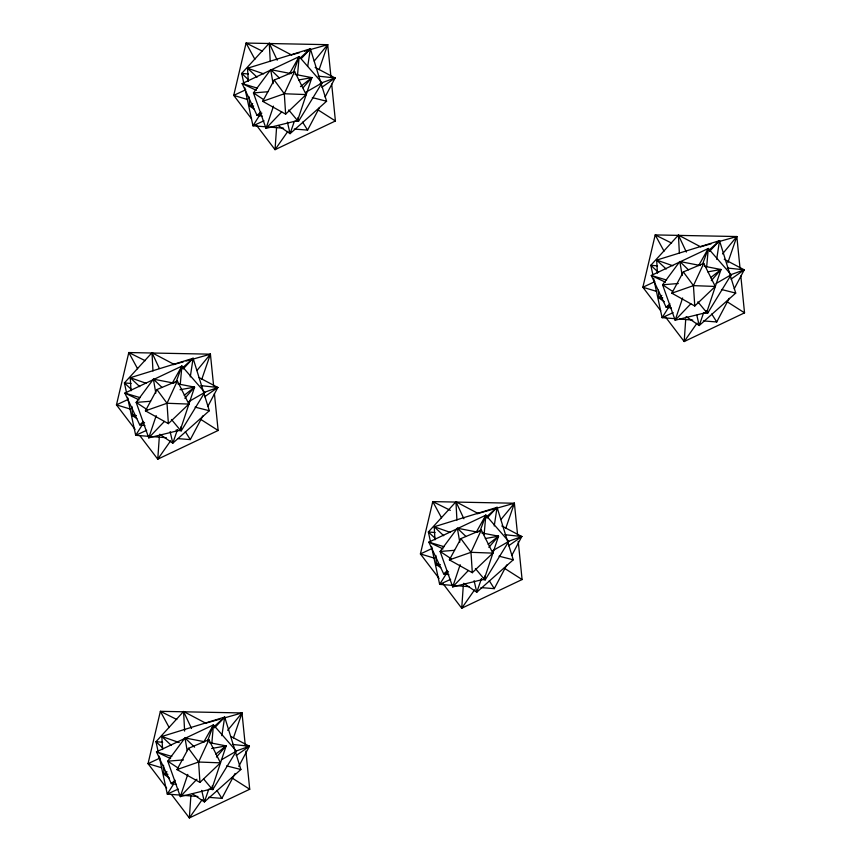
<?xml version="1.0" encoding="UTF-8"?>
<svg xmlns="http://www.w3.org/2000/svg" width="861" height="861" viewBox="0 0 861 861"><rect width="100%" height="100%" fill="white"/><g stroke="black" fill="none" stroke-linecap="round" stroke-linejoin="round"><path stroke-width="1.29" d="M159.328 436.699L157.767 459.182L218.134 430.478L214.411 393.638M190.905 795.467L189.345 817.95L249.712 789.257L245.859 751.104M276.596 127.191L275.046 149.674L335.413 120.981L331.689 84.141M463.283 585.749L461.722 608.232L522.089 579.539L518.236 541.386M685.733 319.065L684.183 341.548L744.539 312.844L740.826 276.015M180.261 384.35L181.886 366.108L124.877 393.1L139.719 424.85L144.906 425.603M211.838 743.118L213.463 724.887L156.454 751.868L171.296 783.628L176.483 784.371M297.54 74.853L299.165 56.611L242.156 83.592L256.998 115.352L262.185 116.095M484.108 534.703L485.841 515.169L428.832 542.15L443.673 573.91L448.861 574.653M706.677 266.716L708.302 248.485L651.293 275.466L666.123 307.226L671.322 307.969M190.27 376.914L193.101 358.305L130.259 377.721L131.023 390.786M307.754 66.082L310.38 48.797L247.537 68.223L248.291 81.289M221.858 735.692L224.689 717.073L161.836 736.489L162.6 749.565M494.236 525.974L497.066 507.355L434.224 526.771L434.977 539.847M716.686 259.279L719.516 240.671L656.674 260.087L657.427 273.152M173.987 383.145L153.398 379.163L136.178 402.41L148.738 437.851L180.283 430.102L194.564 387.138L177.84 383.898M291.266 73.648L270.677 69.666L253.446 92.913L266.017 128.354L297.562 120.605L311.843 77.63L295.119 74.401M204.272 741.676L184.975 737.942L167.755 761.178L180.315 796.619L211.871 788.87L226.152 745.906L209.427 742.666M477.941 532.206L457.363 528.223L440.132 551.46L452.703 586.901L484.248 579.152L498.53 536.188L481.805 532.948M700.391 265.522L679.813 261.529L662.583 284.776L675.153 320.217L706.698 312.468L720.98 269.504L704.255 266.264M156.207 415.637L148.738 437.851L164.419 421.427M273.486 106.129L266.017 128.354L281.698 111.919M187.784 774.405L180.315 796.619L196.921 779.227M460.161 564.687L452.703 586.901L468.384 570.477M682.622 298.003L675.153 320.217L690.834 303.793M201.851 379.088L210.418 354.172L128.806 352.547L116.461 404.885L135.091 429.37M319.13 69.59L327.697 44.675L246.085 43.05L233.74 95.388L251.552 118.807M233.439 737.855L242.006 712.951L160.383 711.326L148.038 763.664L166.668 788.149M505.816 528.137L514.383 503.233L432.76 501.608L420.416 553.946L439.045 578.42M727.836 262.702L736.833 236.538L655.21 234.924L642.866 287.251L660.688 310.67M177.495 429.564L172.803 443.167L159.715 434.235M294.344 121.304L290.082 133.659L278.092 125.469M208.653 789.569L204.391 801.935L192.39 793.745M481.46 578.614L476.768 592.217L463.681 583.284M703.48 313.167L699.218 325.533L686.131 316.6M176.01 382.198L181.886 366.108L204.789 392.379L181.23 430.834L176.042 430.091M293.289 72.69L299.165 56.611L322.068 82.882L298.509 121.336L295.915 120.96M207.598 740.966L213.463 724.887L236.366 751.147L212.807 789.602L208.922 789.042M479.975 531.248L485.841 515.169L508.743 541.429L485.184 579.883L481.299 579.324M702.425 264.564L708.302 248.485L731.193 274.745L707.645 313.2L703.749 312.64M285.648 114.136L284.302 93.752L294.623 71.463L306.15 94.581L285.648 114.136L262.702 101.329L274.207 80.051L294.623 71.463M168.369 423.634L167.023 403.26L177.344 380.96L188.871 404.078L168.369 423.634L145.423 410.826L156.928 389.559L177.344 380.96M199.946 782.401L198.611 762.028L208.922 739.728L220.448 762.846L199.946 782.401L177 769.594L188.505 748.327L208.922 739.728M472.323 572.683L470.989 552.31L481.299 530.01L492.826 553.128L472.323 572.683L449.377 559.876L460.883 538.609L481.299 530.01M694.773 305.999L693.439 285.626L703.76 263.326L715.276 286.444L694.773 305.999L671.828 293.192L683.333 271.925L703.76 263.326M294.268 129.053L307.592 130.097L319.474 107.582M325.103 96.927L335.112 77.964L315.126 67.416M178.324 438.658L190.313 439.594L202.819 415.906M207.824 406.424L217.833 387.472L199.02 377.538M208.577 797.318L221.89 798.373L235.031 773.49M238.777 766.376L249.41 746.239L230.608 736.316M480.955 587.6L494.279 588.655L506.785 564.956M511.789 555.474L521.788 536.521L501.802 525.974M703.405 320.916L716.729 321.96L729.235 298.272M734.239 288.79L744.248 269.837L724.262 259.29M289.5 73.734L299.165 56.611M172.222 383.242L181.886 366.108M203.809 742.01L213.463 724.887M476.187 532.292L485.841 515.169M698.637 265.608L708.302 248.485M259.871 114.847L252.973 125.814L264.962 126.75M141.904 425.442L135.694 435.311L149.018 436.355M173.491 784.21L167.282 794.079L197.912 796.49M446.558 573.394L439.659 584.361L452.972 585.405M669.008 306.71L662.109 317.677L675.433 318.721M287.908 131.313L275.046 149.674L256.417 125.189M170.629 440.81L157.767 459.182L139.945 435.763M202.206 799.578L189.345 817.95L171.533 794.531M474.583 589.86L461.722 608.232L443.092 583.747M697.033 323.176L684.183 341.548L665.553 317.063M314.211 61.045L327.697 44.675L330.893 76.252M196.932 370.542L210.418 354.172L213.614 385.75M227.67 730.332L242.006 712.951L245.32 745.841M500.898 519.592L514.383 503.233L517.569 534.799M722.508 253.93L736.833 236.538L740.019 268.115M303.04 87.79L311.843 77.63L298.638 79.976M184.878 398.309L194.564 387.138L180.046 389.721M216.466 757.077L226.152 745.906L211.623 748.489M711.294 280.675L720.98 269.504L707.774 271.85M488.844 547.359L498.53 536.188L485.324 538.534M301.253 58.591L310.38 48.797L326.588 101.232L290.082 133.659L287.413 122.122M183.059 369.078L193.101 358.305L209.309 410.729L172.803 443.167L170.134 431.63M214.637 727.846L224.689 717.073L240.886 769.508L204.391 801.935L201.711 790.398M709.475 251.444L719.516 240.671L735.714 293.106L699.218 325.533L696.84 315.277M487.014 518.128L497.066 507.355L513.264 559.79L476.768 592.217L474.099 580.68M299.693 58.462L310.38 48.797M182.414 367.959L193.101 358.305M708.818 250.325L719.516 240.671M213.991 726.727L224.689 717.073M486.368 517.009L497.066 507.355M260.829 111.984L256.998 115.352L261.852 113.146M143.55 421.481L139.719 424.85L144.573 422.643M669.966 303.847L666.123 307.226L669.772 305.569M175.127 780.249L171.296 783.628L174.934 781.971M447.505 570.531L443.673 573.91L448.527 571.693M252.682 103.524L249.733 106.118L254.092 109.099M134.424 413.893L132.454 415.615L136.813 418.597M661.818 295.388L658.869 297.981L664.315 301.705M166.991 771.8L164.031 774.394L169.488 778.107M438.378 562.943L436.419 564.676L440.778 567.647M300.457 86.627L311.843 77.63M184.222 395.317L194.564 387.138M710.626 277.683L720.98 269.504M215.799 754.085L226.152 745.906M488.176 544.367L498.53 536.188M321.917 87.262L335.112 77.964L318.139 76.145M204.638 396.76L217.833 387.472L200.861 385.642M731.054 279.125L744.248 269.837L727.265 268.008M508.603 545.809L521.788 536.521L504.815 534.692M236.226 755.527L249.41 746.239L232.438 744.421M305.859 92.267L322.068 82.882M188.581 401.764L204.789 392.379M716.158 283.463L731.193 274.745M492.546 550.814L508.743 541.429M221.32 759.865L236.366 751.147M245.762 89.748L233.74 95.388L247.613 99.564M128.483 399.256L116.461 404.885L130.334 409.061M654.898 281.622L642.866 287.251L656.739 291.438M432.437 548.306L420.416 553.946L434.288 558.122M160.06 758.024L148.038 763.664L161.911 767.84M263.983 120.788L252.973 125.814L244.804 87.833M146.704 430.285L135.694 435.311L127.525 397.33M673.119 312.651L662.109 317.677L653.65 278.383M450.669 579.335L439.659 584.361L431.479 546.38M178.292 789.053L167.282 794.079L159.102 756.098M320.249 83.366L335.112 77.964M204.208 392.412L217.833 387.472M730.623 274.777L744.248 269.837M508.162 541.461L521.788 536.521M235.785 751.179L249.41 746.239M262.702 101.329L284.302 93.752L306.15 94.581M145.423 410.826L167.023 403.26L188.871 404.078M671.828 293.192L693.439 285.626L715.276 286.444M449.377 559.876L470.989 552.31L492.826 553.128M177 769.594L198.611 762.028L220.448 762.846M291.814 54.803L299.499 52.639M304.633 51.186L327.697 44.675M173.255 364.666L183.501 361.771M186.073 361.05L210.418 354.172M700.94 246.676L711.197 243.781M716.32 242.328L736.833 236.538M477.209 513.726L493.87 509.012M496.431 508.291L514.383 503.233M204.832 723.444L220.212 719.096M222.773 718.375L242.006 712.951M267.846 91.761L253.446 92.913L263.466 99.521M678.296 283.517L662.583 284.776L672.602 291.384M150.578 401.258L136.178 402.41L147.306 409.75M454.533 550.308L440.132 551.46L451.261 558.811M183.458 759.929L167.755 761.178L178.884 768.529M253.64 106.043L249.733 106.118L249.206 96.97M662.766 297.906L658.869 297.981L658.417 290.146M136.361 415.54L132.454 415.615L131.927 406.467M440.315 564.601L436.419 564.676L435.881 555.528M167.938 774.319L164.031 774.394L163.504 765.246M267.631 126.954L283.613 128.214M679.426 319.033L692.75 320.088M151.687 436.559L166.334 437.711M455.641 585.62L468.965 586.664M248.355 73.981L241.704 73.422L243.954 83.904M657.492 265.845L650.83 265.296L652.81 274.455M131.076 383.479L124.425 382.919L126.675 393.402M435.042 532.539L428.38 531.98L430.64 542.452M162.664 742.257L156.002 741.698L157.972 750.867M312.36 97.627L326.588 101.232M721.496 289.5L735.714 293.106M195.081 407.135L209.309 410.729M499.036 556.184L513.264 559.79M226.658 765.903L240.886 769.508M257.482 88.177L242.156 83.592L256.32 90.34M666.608 280.051L651.293 275.466L665.445 282.214M140.203 397.674L124.877 393.1L139.041 399.848M444.158 546.735L428.832 542.15L442.995 548.898M171.78 756.453L156.454 751.868L170.618 758.616M263.67 73.863L247.537 68.223L257.052 77.178M672.807 265.737L656.674 260.087L666.188 269.041M146.402 383.371L130.259 377.721L139.773 386.675M450.357 532.421L434.224 526.771L443.727 535.736M179.217 742.569L161.836 736.489L171.35 745.454M671.612 243.082L655.21 234.924L664.025 251.164M262.487 51.208L246.085 43.05L254.888 59.291M450.335 510.347L432.76 501.608L441.564 517.848M145.208 360.705L128.806 352.547L137.609 368.788M176.785 719.484L160.383 711.326L169.186 727.567M700.746 246.881L678.414 235.085L650.83 265.296L658.514 272.485M291.61 55.007L269.278 43.222L241.704 73.422L248.42 79.718M478.296 513.565L455.953 501.769L428.38 531.98L435.096 538.265M174.331 364.504L151.999 352.719L124.425 382.919L131.141 389.215M205.919 723.283L183.576 711.487L156.002 741.698L162.718 747.983M726.727 301.479L744.539 312.844M317.591 109.616L335.413 120.981M504.266 568.163L522.089 579.539M200.312 419.113L218.134 430.478M231.889 777.881L249.712 789.257M688.445 269.827L679.813 261.529L682.213 275.488M279.319 77.953L270.677 69.666L273.088 83.625M465.995 536.511L457.363 528.223L459.763 542.172M162.04 387.461L153.398 379.163L155.809 393.122M194.575 747.154L184.975 737.942L187.171 750.62M697.862 301.856L706.698 312.468M288.726 109.982L297.562 120.605M475.401 568.54L484.248 579.152M171.447 419.49L180.283 430.102M203.831 779.227L211.871 788.87M683.333 271.925L693.439 285.626M274.207 80.051L284.302 93.752M460.883 538.609L470.989 552.31M156.928 389.559L167.023 403.26M188.505 748.327L198.611 762.028M706.181 310.939L707.645 313.2L707.301 310.638M483.731 577.623L485.184 579.883L484.678 576.052M211.354 787.341L212.807 789.602L212.301 785.77M711.735 314.017L716.729 321.96M302.609 122.144L307.592 130.097M489.285 580.701L494.279 588.655M185.33 431.652L190.313 439.594M216.907 790.42L221.89 798.373M686.346 252.079L678.414 235.085L679.383 253.382M277.21 60.216L269.278 43.222L270.246 61.508M463.896 518.763L455.953 501.769L456.922 520.066M159.371 368.497L151.999 352.719L152.967 371.005M191.519 728.481L183.576 711.487L184.62 731.086M298.003 117.494L298.509 121.336M180.724 426.991L181.23 430.834"/></g></svg>
